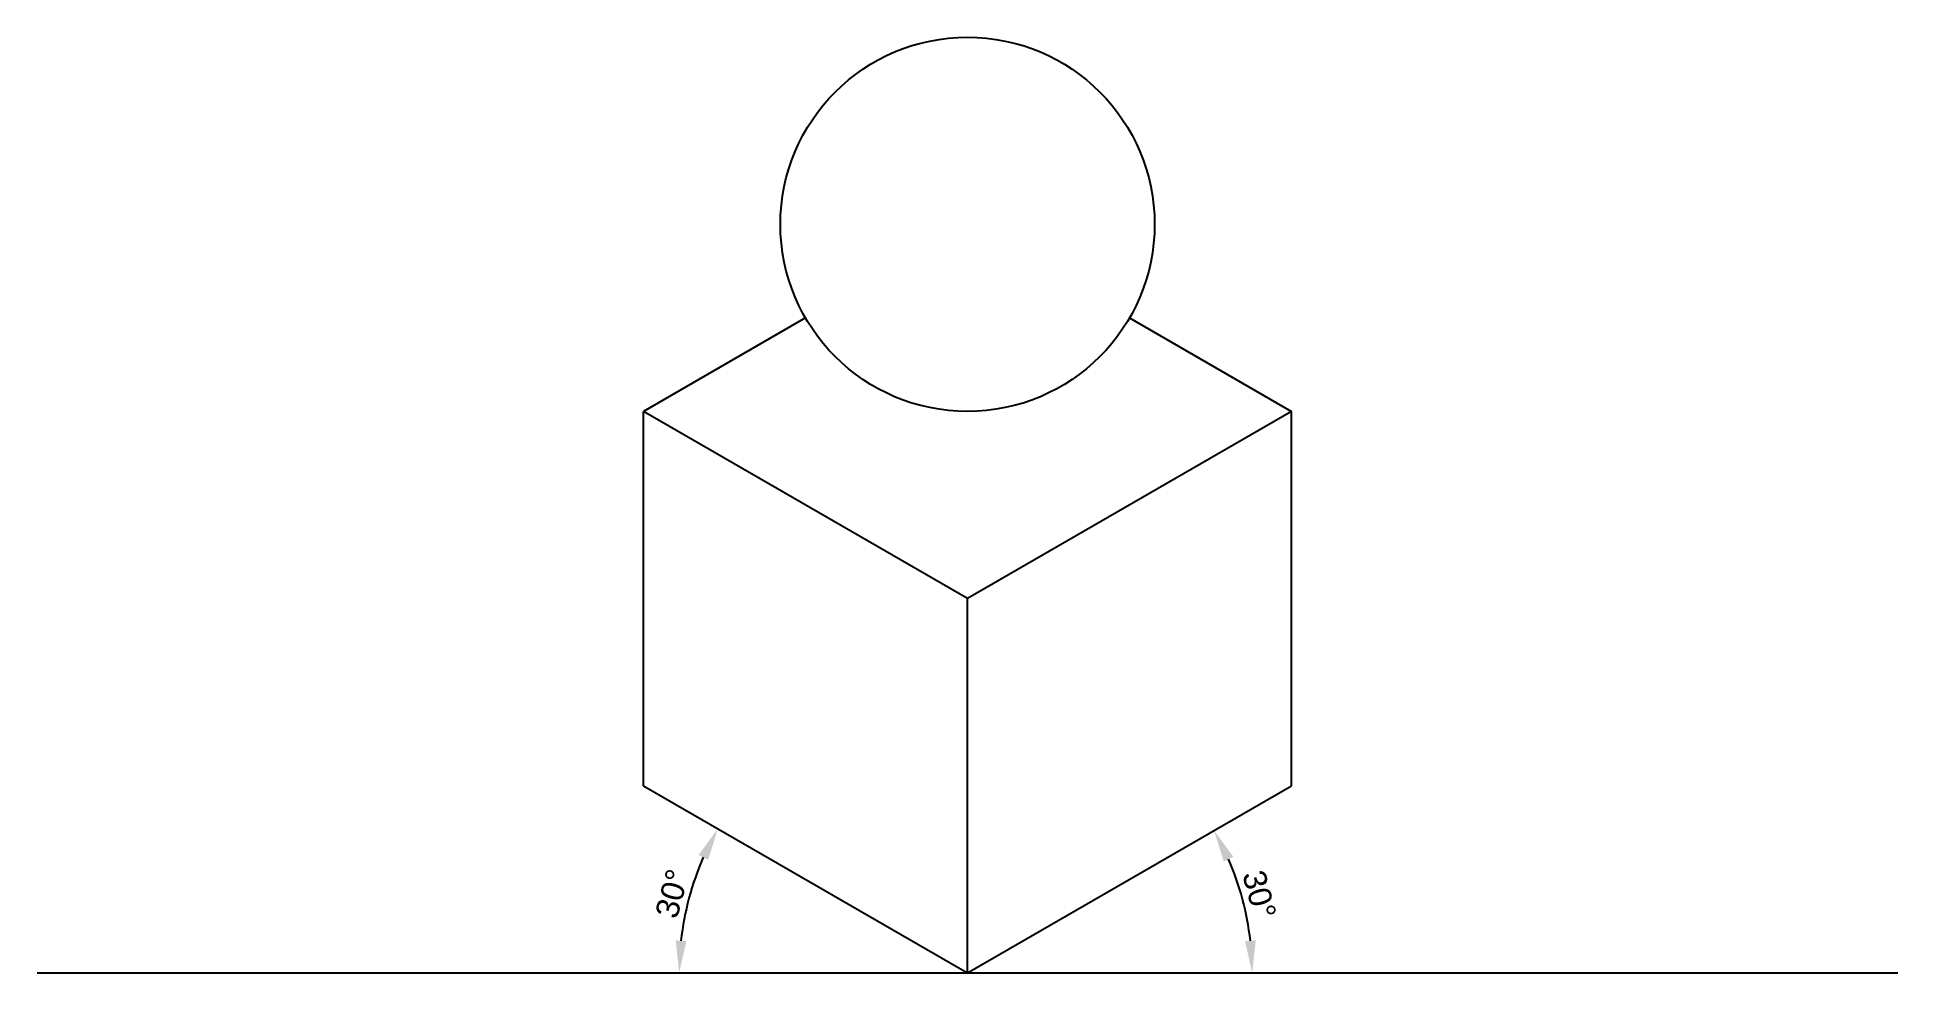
# Paper-space layout 'I_Cube_Sphere' of a CAD drawing. Header units: millimetres. Extents: x 41 to 244, y 42 to 144.
import ezdxf

# ---------------------------------------------------------------- set-up
doc = ezdxf.new("R2010")
doc.units = ezdxf.units.MM
doc.header["$LTSCALE"] = 0.4
doc.styles.get("Standard").update_dxf_attribs({"font": 'arial.ttf'})
doc.dimstyles.new('ISO-25', dxfattribs={"dimtxt": 2.5, "dimasz": 3.5, "dimexe": 1.25, "dimexo": 0.625, "dimtad": 1, "dimdsep": 46, "dimtxsty": 'Standard', "dimcen": 2.5, "dimadec": 0, "dimazin": 3, "dimtfac": 1, "dimtmove": 0, "dimatfit": 3, "dimfxl": 1, "dimarcsym": 0})

# ---------------------------------------------------------------- blocks, each defined once
blk = doc.blocks.new('*D52')
at = {"color": 0, "lineweight": -2, "transparency": 16777216}
blk.add_arc((142.73, 42.42), 31.04, 6.4642, 23.5358, dxfattribs=at)
at = {"color": 0, "transparency": 16777216}
for points in [[(170.67, 54.55), (171.71, 55.08), (169.61, 57.94)], [(174.16, 45.95), (172.99, 45.88), (173.77, 42.42)]]:
    blk.add_solid(points, dxfattribs=at)
at = {"layer": 'Defpoints', "color": 0, "transparency": 16777216}
for p in [(178.07, 62.82), (173.3, 47.81), (41.31, 42.42), (142.73, 42.42), (244.16, 42.42)]:
    blk.add_point(p, dxfattribs=at)
at = {"color": 0, "transparency": 16777216, "insert": (174.55, 50.94), "char_height": 2.5, "attachment_point": 5, "rotation": 285}
blk.add_mtext('30°', dxfattribs=at)
blk = doc.blocks.new('*D53')
at = {"color": 0, "lineweight": -2, "transparency": 16777216}
blk.add_arc((142.73, 42.42), 31.43, 156.3838, 173.6162, dxfattribs=at)
at = {"color": 0, "transparency": 16777216}
for points in [[(113.42, 55.27), (114.46, 54.75), (115.52, 58.13)], [(112.08, 45.88), (110.92, 45.95), (111.3, 42.42)]]:
    blk.add_solid(points, dxfattribs=at)
at = {"layer": 'Defpoints', "color": 0, "transparency": 16777216}
for p in [(107.4, 62.82), (113.2, 53.17), (41.31, 42.42), (142.73, 42.42), (244.16, 42.42)]:
    blk.add_point(p, dxfattribs=at)
at = {"color": 0, "transparency": 16777216, "insert": (110.54, 51.05), "char_height": 2.5, "attachment_point": 5, "rotation": 75}
blk.add_mtext('30°', dxfattribs=at)

psp = doc.layouts.new('I_Cube_Sphere')

# ---------------------------------------------------------------- linework, layer by layer
for p, q in [((125.067, 113.819), (107.4, 103.619)), ((160.401, 113.819), (178.068, 103.619)), ((107.4, 62.819), (107.4, 103.619)), ((142.734, 83.219), (107.4, 103.619)), ((178.068, 103.619), (142.734, 83.219)), ((178.068, 62.819), (178.068, 103.619)), ((142.734, 42.419), (142.734, 83.219)), ((107.4, 62.819), (142.734, 42.419)), ((142.734, 42.419), (178.068, 62.819)), ((41.312, 42.419), (244.156, 42.419))]:
    psp.add_line(p, q)
psp.add_circle((142.734, 124.019), 20.4)

# ---------------------------------------------------------------- dimensions: what is measured, and where the dimension line sits
for base, line2, picture, middle in [((173.302, 47.809), ((142.734, 42.419), (178.068, 62.819)), '*D52', (174.553, 50.945)), ((113.2, 53.168), ((107.4, 62.819), (142.734, 42.419)), '*D53', (110.538, 51.046))]:
    dim = psp.add_angular_dim_2l(base=base, line1=((41.312, 42.419), (244.156, 42.419)), line2=line2, dimstyle='ISO-25')
    dim.commit()
    dim.dimension.update_dxf_attribs({"geometry": picture, "text_midpoint": middle})

doc.saveas('drawing.dxf')
